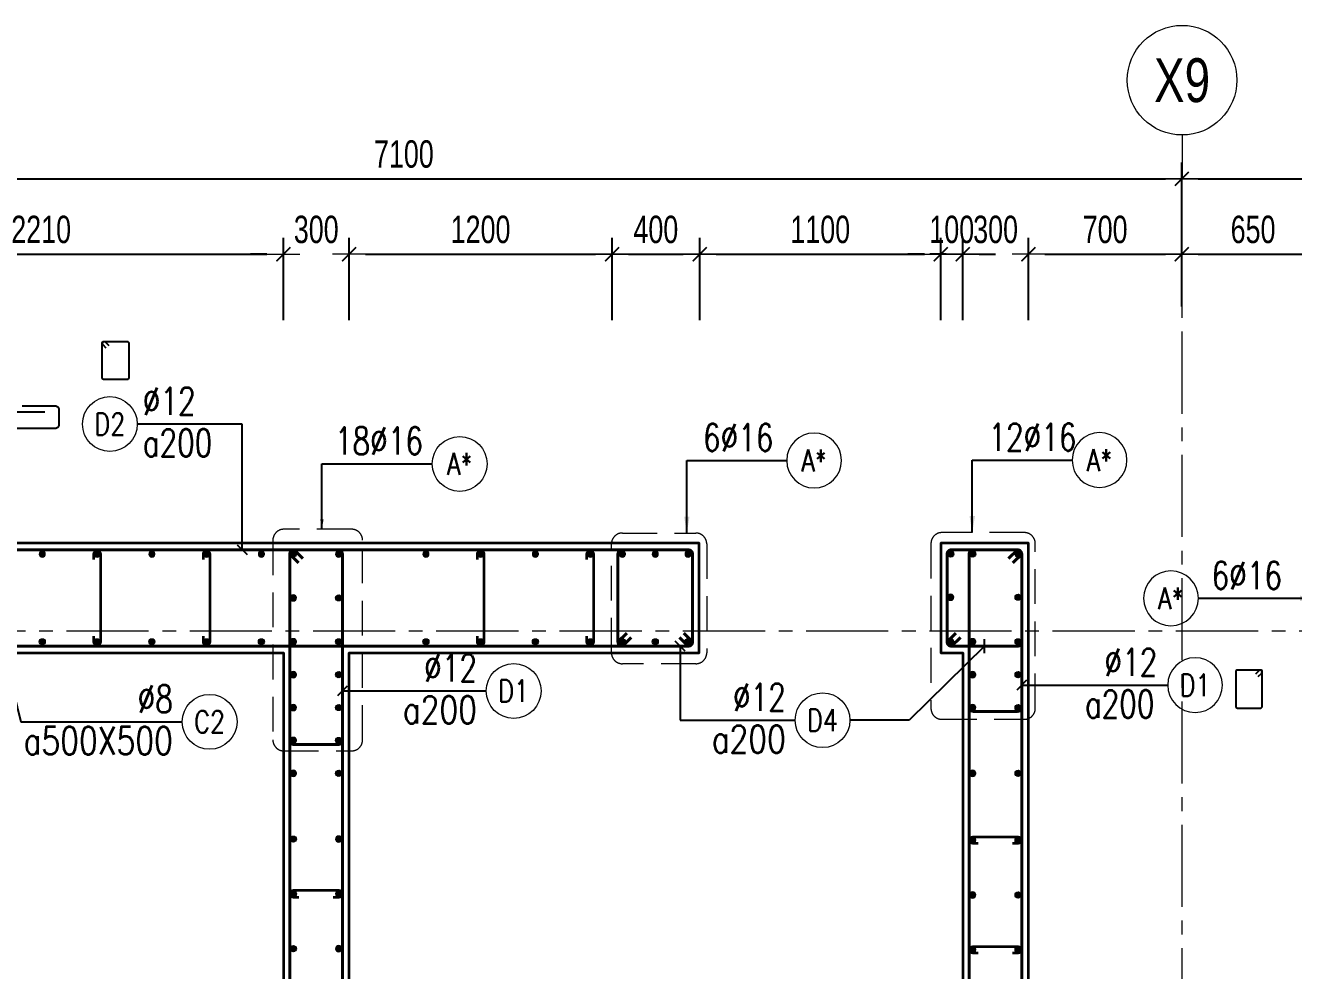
# Model space of a CAD drawing. Header units: millimetres. Extents: x 988833 to 1318015, y -9365 to 47591.
# Drawn here: x 1139925 to 1145712, y 10936 to 15247 of the extents above; entities that cross this region are included whole.
import ezdxf
from ezdxf.enums import TextEntityAlignment as Align

# ---------------------------------------------------------------- set-up
doc = ezdxf.new("R2010")
doc.units = ezdxf.units.MM
doc.header["$MEASUREMENT"] = 0
doc.linetypes.add('HIDDEN2', pattern=[4.7625, 3.175, -1.5875])
doc.linetypes.add('OF_Grid_1$0$CENTER2', pattern=[1.125, 0.75, -0.125, 0.125, -0.125])
doc.layers.get('0').update_dxf_attribs({"lineweight": 20})
doc.layers.get('Defpoints').update_dxf_attribs({"color": 151, "lineweight": 9})
for name, color, linetype, lineweight in [('KC-LEADER', 153, 'Continuous', 18), ('KC-THEP', 6, 'Continuous', 40), ('NDC_S_DIM', 1, 'Continuous', 15), ('NDC_S_HIDDEN', 8, 'HIDDEN2', 13), ('NDC_S_LEADER', 1, 'Continuous', 15), ('NDC_S_REBAR', 4, 'Continuous', 35), ('NDC_S_STIRRUP', 4, 'Continuous', 40), ('NDC_S_VN TEXT', 7, 'Continuous', 20), ('NDC_S_WALL', 6, 'Continuous', 35), ('OF_Grid_1$0$NDC_S_AXIS', 5, 'OF_Grid_1$0$CENTER2', 13), ('OF_Grid_1$0$NDC_S_SYMBOL', 1, 'Continuous', 15), ('OF_Grid_1$0$NDC_S_TEXT SYMBOL', 7, 'Continuous', 20)]:
    doc.layers.add(name, color=color, linetype=linetype, lineweight=lineweight)
doc.layers.add('Ligature', color=1, linetype='Continuous')
doc.styles.add('NDC_DIM', font='', dxfattribs={"width": 0.75})
doc.styles.add('NDC_EN TXT', font='romans.shx', dxfattribs={"width": 0.8})
doc.styles.add('OF_Grid_1$0$NDC_ANNO', font='', dxfattribs={"width": 0.8})
doc.styles.get('NDC_DIM').set_extended_font_data('Dotum')
doc.styles.get('OF_Grid_1$0$NDC_ANNO').set_extended_font_data('Dotum')
doc.dimstyles.new('NDC_dim_30', dxfattribs={"dimscale": 30, "dimtxt": 2.5, "dimasz": 1.5, "dimexe": 1.5, "dimexo": 2.5, "dimgap": 1, "dimtad": 1, "dimdec": 0, "dimzin": 0, "dimdsep": 46, "dimtxsty": 'NDC_DIM', "dimblk": 'DIMMARK', "dimcen": 0.09, "dimdle": 1.2, "dimclrd": 1, "dimclre": 1, "dimclrt": 3, "dimadec": 0, "dimazin": 0, "dimtfac": 1, "dimtdec": 0, "dimtix": 1, "dimtofl": 0, "dimtmove": 0, "dimatfit": 3, "dimfxl": 6, "dimfxlon": 1, "dimtolj": 1, "dimtzin": 0, "dimarcsym": 0})
doc.dimstyles.new('NDC_dim_50', dxfattribs={"dimscale": 50, "dimtxt": 2.5, "dimasz": 1.5, "dimexe": 1.5, "dimexo": 2.5, "dimgap": 1, "dimtad": 1, "dimdec": 0, "dimzin": 0, "dimdsep": 46, "dimtxsty": 'NDC_DIM', "dimblk": 'DIMMARK', "dimcen": 0.09, "dimdle": 1.2, "dimclrd": 1, "dimclre": 1, "dimclrt": 3, "dimadec": 0, "dimazin": 0, "dimtfac": 1, "dimtdec": 0, "dimtix": 1, "dimtofl": 0, "dimtmove": 0, "dimatfit": 3, "dimfxl": 6, "dimfxlon": 1, "dimtolj": 1, "dimtzin": 0, "dimarcsym": 0})

# ---------------------------------------------------------------- blocks, each defined once
blk = doc.blocks.new('THEP')
at = {"layer": 'KC-LEADER', "color": 6}
blk.add_circle((0, 0), 14, dxfattribs=at)
at = {"layer": 'KC-THEP'}
for p, q in [((-14, 0), (14, 0)), ((9.9, 9.9), (-9.9, -9.9)), ((-9.9, 9.9), (9.9, -9.9)), ((0, 14), (0, -14))]:
    blk.add_line(p, q, dxfattribs=at)
blk = doc.blocks.new('DIMMARK')
at = {"layer": 'NDC_S_DIM', "color": 1}
blk.add_line((-1.5, 0), (1, 0), dxfattribs=at)
at = {"layer": 'NDC_S_DIM', "color": 2, "const_width": 0.1}
blk.add_lwpolyline([(-0.424, -0.424), (0.424, 0.424)], dxfattribs=at)
blk = doc.blocks.new('*U9')
blk.add_circle((2.5, 0), 2.5)
at = {"layer": 'NDC_S_VN TEXT', "color": 3, "style": 'NDC_EN TXT', "width": 0.75}
blk.add_attdef('DK2', text='', height=2.5, dxfattribs=at).set_placement((-0.85, 0.85), align=Align.RIGHT)
at = {"layer": 'NDC_S_VN TEXT', "color": 7, "style": 'NDC_EN TXT', "width": 0.8}
blk.add_attdef('SH3', text='', height=2, dxfattribs=at).set_placement((2.5, 0), align=Align.MIDDLE)
blk = doc.blocks.new('*U10')
blk.add_circle((2.5, 0), 2.5)
at = {"layer": 'NDC_S_VN TEXT', "color": 3, "style": 'NDC_EN TXT'}
for tag, width, p in [('DK2', 0.75, (-0.85, 0.85)), ('KC2', 0.8, (-0.85, -2.97))]:
    blk.add_attdef(tag, text='', height=2.5, dxfattribs=dict(at, width=width)).set_placement(p, align=Align.RIGHT)
at = {"layer": 'NDC_S_VN TEXT', "color": 7, "style": 'NDC_EN TXT', "width": 0.8}
blk.add_attdef('SH3', text='', height=2, dxfattribs=at).set_placement((2.5, 0), align=Align.MIDDLE)
blk = doc.blocks.new('*U11')
blk.add_circle((-2.5, 0), 2.5)
at = {"layer": 'NDC_S_VN TEXT', "color": 3, "style": 'NDC_EN TXT', "width": 0.75}
for tag, p in [('DK1', (0.5, 0.85)), ('KC1', (0.5, -2.97))]:
    blk.add_attdef(tag, p, '', height=2.5, dxfattribs=at)
at = {"layer": 'NDC_S_VN TEXT', "color": 7, "style": 'NDC_EN TXT', "width": 0.8}
blk.add_attdef('SH2', text='', height=2, dxfattribs=at).set_placement((-2.5, 0), align=Align.MIDDLE)
blk = doc.blocks.new('*U13')
blk.add_circle((-2.5, 0), 2.5)
at = {"layer": 'NDC_S_VN TEXT', "color": 3, "style": 'NDC_EN TXT', "width": 0.75}
blk.add_attdef('DK1', (0.5, 0.85), '', height=2.5, dxfattribs=at)
at = {"layer": 'NDC_S_VN TEXT', "color": 7, "style": 'NDC_EN TXT', "width": 0.8}
blk.add_attdef('SH2', text='', height=2, dxfattribs=at).set_placement((-2.5, 0), align=Align.MIDDLE)
blk = doc.blocks.new('*D784')
at = {"layer": 'Defpoints', "color": 0, "ltscale": 200, "transparency": 16777216}
for p in [(1141102, 14203.4), (1141102, 12385.6), (1138891.9, 12199.5)]:
    blk.add_point(p, dxfattribs=at)
at = {"layer": 'NDC_S_DIM', "color": 1, "lineweight": -2, "ltscale": 200, "transparency": 16777216}
for p, q in [((1138891.9, 13903.4), (1138891.9, 14278.4)), ((1141102, 13903.4), (1141102, 14278.4)), ((1138966.9, 14203.4), (1141027, 14203.4))]:
    blk.add_line(p, q, dxfattribs=at)
at = {"layer": 'NDC_S_DIM', "color": 1, "lineweight": -2, "ltscale": 200, "transparency": 16777216, "xscale": 75, "yscale": 75, "zscale": 75, "rotation": 180}
blk.add_blockref('DIMMARK', (1138891.9, 14203.4), dxfattribs=at)
at = {"layer": 'NDC_S_DIM', "color": 1, "lineweight": -2, "ltscale": 200, "transparency": 16777216, "xscale": 75, "yscale": 75, "zscale": 75}
blk.add_blockref('DIMMARK', (1141102, 14203.4), dxfattribs=at)
at = {"layer": 'NDC_S_DIM', "color": 3, "ltscale": 200, "transparency": 16777216, "insert": (1139996.9, 14315.9), "char_height": 125, "attachment_point": 5, "style": 'NDC_DIM'}
blk.add_mtext('\\A1;2210', dxfattribs=at)
blk = doc.blocks.new('*D785')
at = {"layer": 'Defpoints', "color": 0, "ltscale": 200, "transparency": 16777216}
for p in [(1141402, 14203.4), (1141102, 12385.6), (1141402, 12385.6)]:
    blk.add_point(p, dxfattribs=at)
at = {"layer": 'NDC_S_DIM', "color": 1, "lineweight": -2, "ltscale": 200, "transparency": 16777216}
for p, q in [((1141102, 13903.4), (1141102, 14278.4)), ((1141402, 13903.4), (1141402, 14278.4)), ((1141027, 14203.4), (1140952, 14203.4)), ((1141477, 14203.4), (1141552, 14203.4))]:
    blk.add_line(p, q, dxfattribs=at)
at = {"layer": 'NDC_S_DIM', "color": 1, "lineweight": -2, "ltscale": 200, "transparency": 16777216, "xscale": 75, "yscale": 75, "zscale": 75}
blk.add_blockref('DIMMARK', (1141102, 14203.4), dxfattribs=at)
at = {"layer": 'NDC_S_DIM', "color": 1, "lineweight": -2, "ltscale": 200, "transparency": 16777216, "xscale": 75, "yscale": 75, "zscale": 75, "rotation": 180}
blk.add_blockref('DIMMARK', (1141402, 14203.4), dxfattribs=at)
at = {"layer": 'NDC_S_DIM', "color": 3, "ltscale": 200, "transparency": 16777216, "insert": (1141252, 14315.9), "char_height": 125, "attachment_point": 5, "style": 'NDC_DIM'}
blk.add_mtext('\\A1;300', dxfattribs=at)
blk = doc.blocks.new('*D786')
at = {"layer": 'Defpoints', "color": 0, "ltscale": 200, "transparency": 16777216}
for p in [(1142601.7, 14203.4), (1142601.7, 12671.4), (1141402, 12385.6)]:
    blk.add_point(p, dxfattribs=at)
at = {"layer": 'NDC_S_DIM', "color": 1, "lineweight": -2, "ltscale": 200, "transparency": 16777216}
for p, q in [((1141402, 13903.4), (1141402, 14278.4)), ((1142601.7, 13903.4), (1142601.7, 14278.4)), ((1141477, 14203.4), (1142526.7, 14203.4))]:
    blk.add_line(p, q, dxfattribs=at)
at = {"layer": 'NDC_S_DIM', "color": 1, "lineweight": -2, "ltscale": 200, "transparency": 16777216, "xscale": 75, "yscale": 75, "zscale": 75, "rotation": 180}
blk.add_blockref('DIMMARK', (1141402, 14203.4), dxfattribs=at)
at = {"layer": 'NDC_S_DIM', "color": 1, "lineweight": -2, "ltscale": 200, "transparency": 16777216, "xscale": 75, "yscale": 75, "zscale": 75}
blk.add_blockref('DIMMARK', (1142601.7, 14203.4), dxfattribs=at)
at = {"layer": 'NDC_S_DIM', "color": 3, "ltscale": 200, "transparency": 16777216, "insert": (1142001.9, 14315.9), "char_height": 125, "attachment_point": 5, "style": 'NDC_DIM'}
blk.add_mtext('\\A1;1200', dxfattribs=at)
blk = doc.blocks.new('*D787')
at = {"layer": 'Defpoints', "color": 0, "ltscale": 200, "transparency": 16777216}
for p in [(1143001.7, 14203.4), (1142601.7, 12671.4), (1143001.7, 12635.6)]:
    blk.add_point(p, dxfattribs=at)
at = {"layer": 'NDC_S_DIM', "color": 1, "lineweight": -2, "ltscale": 200, "transparency": 16777216}
for p, q in [((1142601.7, 13903.4), (1142601.7, 14278.4)), ((1143001.7, 13903.4), (1143001.7, 14278.4)), ((1142676.7, 14203.4), (1142926.7, 14203.4))]:
    blk.add_line(p, q, dxfattribs=at)
at = {"layer": 'NDC_S_DIM', "color": 1, "lineweight": -2, "ltscale": 200, "transparency": 16777216, "xscale": 75, "yscale": 75, "zscale": 75, "rotation": 180}
blk.add_blockref('DIMMARK', (1142601.7, 14203.4), dxfattribs=at)
at = {"layer": 'NDC_S_DIM', "color": 1, "lineweight": -2, "ltscale": 200, "transparency": 16777216, "xscale": 75, "yscale": 75, "zscale": 75}
blk.add_blockref('DIMMARK', (1143001.7, 14203.4), dxfattribs=at)
at = {"layer": 'NDC_S_DIM', "color": 3, "ltscale": 200, "transparency": 16777216, "insert": (1142801.7, 14315.9), "char_height": 125, "attachment_point": 5, "style": 'NDC_DIM'}
blk.add_mtext('\\A1;400', dxfattribs=at)
blk = doc.blocks.new('*D788')
at = {"layer": 'Defpoints', "color": 0, "ltscale": 200, "transparency": 16777216}
for p in [(1144102, 14203.4), (1143001.7, 12635.6), (1144102, 12528.8)]:
    blk.add_point(p, dxfattribs=at)
at = {"layer": 'NDC_S_DIM', "color": 1, "lineweight": -2, "ltscale": 200, "transparency": 16777216}
for p, q in [((1143001.7, 13903.4), (1143001.7, 14278.4)), ((1144102, 13903.4), (1144102, 14278.4)), ((1143076.7, 14203.4), (1144027, 14203.4))]:
    blk.add_line(p, q, dxfattribs=at)
at = {"layer": 'NDC_S_DIM', "color": 1, "lineweight": -2, "ltscale": 200, "transparency": 16777216, "xscale": 75, "yscale": 75, "zscale": 75, "rotation": 180}
blk.add_blockref('DIMMARK', (1143001.7, 14203.4), dxfattribs=at)
at = {"layer": 'NDC_S_DIM', "color": 1, "lineweight": -2, "ltscale": 200, "transparency": 16777216, "xscale": 75, "yscale": 75, "zscale": 75}
blk.add_blockref('DIMMARK', (1144102, 14203.4), dxfattribs=at)
at = {"layer": 'NDC_S_DIM', "color": 3, "ltscale": 200, "transparency": 16777216, "insert": (1143551.9, 14315.9), "char_height": 125, "attachment_point": 5, "style": 'NDC_DIM'}
blk.add_mtext('\\A1;1100', dxfattribs=at)
blk = doc.blocks.new('*D789')
at = {"layer": 'Defpoints', "color": 0, "ltscale": 200, "transparency": 16777216}
for p in [(1144202, 14203.4), (1144102, 12528.8), (1144202, 12385.6)]:
    blk.add_point(p, dxfattribs=at)
at = {"layer": 'NDC_S_DIM', "color": 1, "lineweight": -2, "ltscale": 200, "transparency": 16777216}
for p, q in [((1144102, 13903.4), (1144102, 14278.4)), ((1144202, 13903.4), (1144202, 14278.4)), ((1144027, 14203.4), (1143952, 14203.4)), ((1144277, 14203.4), (1144352, 14203.4))]:
    blk.add_line(p, q, dxfattribs=at)
at = {"layer": 'NDC_S_DIM', "color": 1, "lineweight": -2, "ltscale": 200, "transparency": 16777216, "xscale": 75, "yscale": 75, "zscale": 75}
blk.add_blockref('DIMMARK', (1144102, 14203.4), dxfattribs=at)
at = {"layer": 'NDC_S_DIM', "color": 1, "lineweight": -2, "ltscale": 200, "transparency": 16777216, "xscale": 75, "yscale": 75, "zscale": 75, "rotation": 180}
blk.add_blockref('DIMMARK', (1144202, 14203.4), dxfattribs=at)
at = {"layer": 'NDC_S_DIM', "color": 3, "ltscale": 200, "transparency": 16777216, "insert": (1144152, 14315.9), "char_height": 125, "attachment_point": 5, "style": 'NDC_DIM'}
blk.add_mtext('\\A1;100', dxfattribs=at)
blk = doc.blocks.new('*D790')
at = {"layer": 'Defpoints', "color": 0, "ltscale": 200, "transparency": 16777216}
for p in [(1144502, 14203.4), (1144202, 12385.6), (1144502, 12385.6)]:
    blk.add_point(p, dxfattribs=at)
at = {"layer": 'NDC_S_DIM', "color": 1, "lineweight": -2, "ltscale": 200, "transparency": 16777216}
for p, q in [((1144202, 13903.4), (1144202, 14278.4)), ((1144502, 13903.4), (1144502, 14278.4)), ((1144127, 14203.4), (1144052, 14203.4)), ((1144577, 14203.4), (1144652, 14203.4))]:
    blk.add_line(p, q, dxfattribs=at)
at = {"layer": 'NDC_S_DIM', "color": 1, "lineweight": -2, "ltscale": 200, "transparency": 16777216, "xscale": 75, "yscale": 75, "zscale": 75}
blk.add_blockref('DIMMARK', (1144202, 14203.4), dxfattribs=at)
at = {"layer": 'NDC_S_DIM', "color": 1, "lineweight": -2, "ltscale": 200, "transparency": 16777216, "xscale": 75, "yscale": 75, "zscale": 75, "rotation": 180}
blk.add_blockref('DIMMARK', (1144502, 14203.4), dxfattribs=at)
at = {"layer": 'NDC_S_DIM', "color": 3, "ltscale": 200, "transparency": 16777216, "insert": (1144352, 14315.9), "char_height": 125, "attachment_point": 5, "style": 'NDC_DIM'}
blk.add_mtext('\\A1;300', dxfattribs=at)
blk = doc.blocks.new('*D798')
at = {"layer": 'Defpoints', "color": 0, "ltscale": 200, "transparency": 16777216}
for p in [(1145201.8, 14547.4), (1145201.8, 13839.7), (1138102, 13744.4)]:
    blk.add_point(p, dxfattribs=at)
at = {"layer": 'NDC_S_DIM', "color": 1, "lineweight": -2, "ltscale": 200, "transparency": 16777216}
for p, q in [((1138102, 14247.4), (1138102, 14622.4)), ((1145201.8, 14247.4), (1145201.8, 14622.4)), ((1138177, 14547.4), (1145126.8, 14547.4))]:
    blk.add_line(p, q, dxfattribs=at)
at = {"layer": 'NDC_S_DIM', "color": 1, "lineweight": -2, "ltscale": 200, "transparency": 16777216, "xscale": 75, "yscale": 75, "zscale": 75, "rotation": 180}
blk.add_blockref('DIMMARK', (1138102, 14547.4), dxfattribs=at)
at = {"layer": 'NDC_S_DIM', "color": 1, "lineweight": -2, "ltscale": 200, "transparency": 16777216, "xscale": 75, "yscale": 75, "zscale": 75}
blk.add_blockref('DIMMARK', (1145201.8, 14547.4), dxfattribs=at)
at = {"layer": 'NDC_S_DIM', "color": 3, "ltscale": 200, "transparency": 16777216, "insert": (1141651.9, 14659.9), "char_height": 125, "attachment_point": 5, "style": 'NDC_DIM'}
blk.add_mtext('\\A1;7100', dxfattribs=at)
blk = doc.blocks.new('*U56')
at = {"layer": 'OF_Grid_1$0$NDC_S_SYMBOL'}
blk.add_line((0, 5), (0, 9), dxfattribs=at)
blk.add_circle((0, 0), 5, dxfattribs=at)
at = {"layer": 'OF_Grid_1$0$NDC_S_TEXT SYMBOL', "color": 7, "style": 'OF_Grid_1$0$NDC_ANNO', "width": 0.8}
blk.add_attdef('GRID', text='', height=4, dxfattribs=at).set_placement((0, 0), align=Align.MIDDLE)
blk = doc.blocks.new('*D802')
at = {"layer": 'Defpoints', "color": 0, "ltscale": 200, "transparency": 16777216}
for p in [(1145201.8, 14203.4), (1145201.8, 13839.7), (1144502, 12385.6)]:
    blk.add_point(p, dxfattribs=at)
at = {"layer": 'NDC_S_DIM', "color": 1, "lineweight": -2, "ltscale": 200, "transparency": 16777216}
for p, q in [((1144502, 13903.4), (1144502, 14278.4)), ((1145201.8, 13964.7), (1145201.8, 14278.4)), ((1144577, 14203.4), (1145126.8, 14203.4))]:
    blk.add_line(p, q, dxfattribs=at)
at = {"layer": 'NDC_S_DIM', "color": 1, "lineweight": -2, "ltscale": 200, "transparency": 16777216, "xscale": 75, "yscale": 75, "zscale": 75, "rotation": 180}
blk.add_blockref('DIMMARK', (1144502, 14203.4), dxfattribs=at)
at = {"layer": 'NDC_S_DIM', "color": 1, "lineweight": -2, "ltscale": 200, "transparency": 16777216, "xscale": 75, "yscale": 75, "zscale": 75}
blk.add_blockref('DIMMARK', (1145201.8, 14203.4), dxfattribs=at)
at = {"layer": 'NDC_S_DIM', "color": 3, "ltscale": 200, "transparency": 16777216, "insert": (1144851.9, 14315.9), "char_height": 125, "attachment_point": 5, "style": 'NDC_DIM'}
blk.add_mtext('\\A1;700', dxfattribs=at)
blk = doc.blocks.new('*D803')
at = {"layer": 'Defpoints', "color": 0, "ltscale": 200, "transparency": 16777216}
for p in [(1145852, 14203.4), (1145852, 13910), (1145201.8, 13839.7)]:
    blk.add_point(p, dxfattribs=at)
at = {"layer": 'NDC_S_DIM', "color": 1, "lineweight": -2, "ltscale": 200, "transparency": 16777216}
for p, q in [((1145201.8, 13964.7), (1145201.8, 14278.4)), ((1145852, 14035), (1145852, 14278.4)), ((1145276.8, 14203.4), (1145777, 14203.4))]:
    blk.add_line(p, q, dxfattribs=at)
at = {"layer": 'NDC_S_DIM', "color": 1, "lineweight": -2, "ltscale": 200, "transparency": 16777216, "xscale": 75, "yscale": 75, "zscale": 75, "rotation": 180}
blk.add_blockref('DIMMARK', (1145201.8, 14203.4), dxfattribs=at)
at = {"layer": 'NDC_S_DIM', "color": 1, "lineweight": -2, "ltscale": 200, "transparency": 16777216, "xscale": 75, "yscale": 75, "zscale": 75}
blk.add_blockref('DIMMARK', (1145852, 14203.4), dxfattribs=at)
at = {"layer": 'NDC_S_DIM', "color": 3, "ltscale": 200, "transparency": 16777216, "insert": (1145526.9, 14315.9), "char_height": 125, "attachment_point": 5, "style": 'NDC_DIM'}
blk.add_mtext('\\A1;650', dxfattribs=at)
blk = doc.blocks.new('*D804')
at = {"layer": 'Defpoints', "color": 0, "ltscale": 200, "transparency": 16777216}
for p in [(1150501.8, 14547.4), (1145201.8, 13839.7), (1150501.8, 12885.6)]:
    blk.add_point(p, dxfattribs=at)
at = {"layer": 'NDC_S_DIM', "color": 1, "lineweight": -2, "ltscale": 200, "transparency": 16777216}
for p, q in [((1145201.8, 14247.4), (1145201.8, 14622.4)), ((1150501.8, 14247.4), (1150501.8, 14622.4)), ((1145276.8, 14547.4), (1150426.8, 14547.4))]:
    blk.add_line(p, q, dxfattribs=at)
at = {"layer": 'NDC_S_DIM', "color": 1, "lineweight": -2, "ltscale": 200, "transparency": 16777216, "xscale": 75, "yscale": 75, "zscale": 75, "rotation": 180}
blk.add_blockref('DIMMARK', (1145201.8, 14547.4), dxfattribs=at)
at = {"layer": 'NDC_S_DIM', "color": 1, "lineweight": -2, "ltscale": 200, "transparency": 16777216, "xscale": 75, "yscale": 75, "zscale": 75}
blk.add_blockref('DIMMARK', (1150501.8, 14547.4), dxfattribs=at)
at = {"layer": 'NDC_S_DIM', "color": 3, "ltscale": 200, "transparency": 16777216, "insert": (1147851.8, 14659.9), "char_height": 125, "attachment_point": 5, "style": 'NDC_DIM'}
blk.add_mtext('\\A1;5300', dxfattribs=at)

msp = doc.modelspace()

# ---------------------------------------------------------------- linework, layer by layer
at = {"layer": 'Ligature'}
for points in [[(1140294.1, 13775.5), (1140278.2, 13791.4, -0.668179), (1140284, 13805.4), (1140388.6, 13805.4, -0.414214), (1140396.7, 13797.2), (1140396.7, 13640.1, -0.414214), (1140388.6, 13631.9), (1140284, 13631.9, -0.414214), (1140275.8, 13640.1), (1140275.8, 13797.2, -0.668179), (1140289.7, 13803), (1140305.7, 13787)], [(1145550.1, 12277), (1145566.1, 12293, 0.668179), (1145560.3, 12306.9), (1145455.7, 12306.9, 0.414214), (1145447.5, 12298.8), (1145447.5, 12141.7, 0.414214), (1145455.7, 12133.5), (1145560.3, 12133.5, 0.414214), (1145568.4, 12141.7), (1145568.4, 12298.8, 0.668179), (1145554.5, 12304.6), (1145538.5, 12288.6)]]:
    msp.add_lwpolyline(points, format="xyb", dxfattribs=at)
at = {"layer": 'Ligature', "elevation": 0}
for points in [[(1139910.2, 13512.5), (1140060.4, 13512.5, -0.414214), (1140078, 13494.9), (1140078, 13425.8, -0.414214), (1140060.4, 13408.2), (1139572.2, 13408.2)], [(1140013.8, 13482.5), (1139502.1, 13482.5, 0.414214), (1139484.5, 13464.9), (1139484.5, 13395.7, 0.414214), (1139502.1, 13378.1), (1139652.3, 13378.1)]]:
    msp.add_lwpolyline(points, format="xyb", dxfattribs=at)
at = {"layer": 'NDC_S_HIDDEN', "ltscale": 50}
for points in [[(1141413.6, 12949), (1141104.2, 12949, 0.414214), (1141054.2, 12899), (1141054.2, 11988.1, 0.414214), (1141104.2, 11938.1), (1141413.6, 11938.1, 0.414214), (1141463.6, 11988.1), (1141463.6, 12899, 0.414214)], [(1142648.9, 12931.8), (1142984.1, 12931.8, -0.414214), (1143034.1, 12881.8), (1143034.1, 12385.6, -0.414214), (1142984.1, 12335.6), (1142648.9, 12335.6, -0.414214), (1142598.9, 12385.6), (1142598.9, 12881.8, -0.414214)], [(1144483.1, 12933.8), (1144107.1, 12933.8, 0.414214), (1144057.1, 12883.8), (1144057.1, 12132, 0.414214), (1144107.1, 12082), (1144483.1, 12082, 0.414214), (1144533.1, 12132), (1144533.1, 12883.8, 0.414214)]]:
    msp.add_lwpolyline(points, format="xyb", close=True, dxfattribs=at)
at = {"layer": 'NDC_S_REBAR'}
for points in [[(1140236.9, 12810.6), (1140236.9, 12835.6, -1), (1140266.9, 12835.6), (1140266.9, 12435.6, -1), (1140236.9, 12435.6), (1140236.9, 12460.6)], [(1140736.9, 12810.6), (1140736.9, 12835.6, -1), (1140766.9, 12835.6), (1140766.9, 12435.6, -1), (1140736.9, 12435.6), (1140736.9, 12460.6)], [(1141987.4, 12810.6), (1141987.4, 12835.6, -1), (1142017.4, 12835.6), (1142017.4, 12435.6, -1), (1141987.4, 12435.6), (1141987.4, 12460.6)], [(1142487.4, 12810.6), (1142487.4, 12835.6, -1), (1142517.4, 12835.6), (1142517.4, 12435.6, -1), (1142487.4, 12435.6), (1142487.4, 12460.6)], [(1144272.7, 11515.7), (1144247.7, 11515.7, -1), (1144247.7, 11545.7), (1144454.7, 11545.7, -1), (1144454.7, 11515.7), (1144429.7, 11515.7)], [(1141329.7, 11270.6), (1141354.7, 11270.6, 1), (1141354.7, 11300.6), (1141147.7, 11300.6, 1), (1141147.7, 11270.6), (1141172.7, 11270.6)], [(1144272.7, 11015.7), (1144247.7, 11015.7, -1), (1144247.7, 11045.7), (1144454.7, 11045.7, -1), (1144454.7, 11015.7), (1144429.7, 11015.7)]]:
    msp.add_lwpolyline(points, format="xyb", dxfattribs=at)
at = {"layer": 'NDC_S_STIRRUP'}
for points in [[(1142908.9, 12455.6), (1142948.9, 12415.6, 0.414214), (1142968.9, 12435.6), (1142968.9, 12835.6, 0.414214), (1142948.9, 12855.6), (1138151.2, 12855.6, 0.414214), (1138131.2, 12835.6), (1138131.2, 12435.6, 0.414214), (1138151.2, 12415.6), (1142948.9, 12415.6, 0.414214), (1142968.9, 12435.6), (1142928.9, 12475.6)], [(1141171.2, 575.6), (1141131.2, 535.6, 0.414214), (1141151.2, 515.6), (1141351.2, 515.6, 0.414214), (1141371.2, 535.6), (1141371.2, 12835.6, 0.414214), (1141351.2, 12855.6), (1141151.2, 12855.6, 0.414214), (1141131.2, 12835.6), (1141131.2, 535.6, 0.414214), (1141151.2, 515.6), (1141191.2, 555.6)], [(1141171.2, 12795.6), (1141131.2, 12835.6, -0.414214), (1141151.2, 12855.6), (1141351.2, 12855.6, -0.414214), (1141371.2, 12835.6), (1141371.2, 11987, -0.414214), (1141351.2, 11967), (1141151.2, 11967, -0.414214), (1141131.2, 11987), (1141131.2, 12835.6, -0.414214), (1141151.2, 12855.6), (1141191.2, 12815.6)], [(1142668.9, 12475.6), (1142628.9, 12435.6, 0.414214), (1142648.9, 12415.6), (1142948.9, 12415.6, 0.414214), (1142968.9, 12435.6), (1142968.9, 12835.6, 0.414214), (1142948.9, 12855.6), (1142648.9, 12855.6, 0.414214), (1142628.9, 12835.6), (1142628.9, 12435.6, 0.414214), (1142648.9, 12415.6), (1142688.9, 12455.6)], [(1144191.2, 12455.6), (1144151.2, 12415.6, -0.414214), (1144131.2, 12435.6), (1144131.2, 12835.6, -0.414214), (1144151.2, 12855.6), (1144451.2, 12855.6, -0.414214), (1144471.2, 12835.6), (1144471.2, 12435.6, -0.414214), (1144451.2, 12415.6), (1144151.2, 12415.6, -0.414214), (1144131.2, 12435.6), (1144171.2, 12475.6)], [(1144431.2, 12795.6), (1144471.2, 12835.6, 0.414214), (1144451.2, 12855.6), (1144251.2, 12855.6, 0.414214), (1144231.2, 12835.6), (1144231.2, 12138.2, 0.414214), (1144251.2, 12118.2), (1144451.2, 12118.2, 0.414214), (1144471.2, 12138.2), (1144471.2, 12835.6, 0.414214), (1144451.2, 12855.6), (1144411.2, 12815.6)], [(1144431.2, 575.6), (1144471.2, 535.6, -0.414214), (1144451.2, 515.6), (1144251.2, 515.6, -0.414214), (1144231.2, 535.6), (1144231.2, 12835.6, -0.414214), (1144251.2, 12855.6), (1144451.2, 12855.6, -0.414214), (1144471.2, 12835.6), (1144471.2, 535.6, -0.414214), (1144451.2, 515.6), (1144411.2, 555.6)]]:
    msp.add_lwpolyline(points, format="xyb", dxfattribs=at)
at = {"layer": 'NDC_S_WALL'}
msp.add_lwpolyline([(1144502, 3485.6), (1144502, 12885.6), (1144102, 12885.6), (1144102, 12385.6), (1144202, 12385.6), (1144202, 10185.6), (1141402, 10185.6), (1141402, 12385.6), (1142999.7, 12385.6), (1142999.7, 12885.6), (1138102, 12885.6), (1138102, 11735.6), (1138402, 11735.6), (1138402, 12385.6), (1141102, 12385.6), (1141102, 985.6)], dxfattribs=at)
at = {"layer": 'OF_Grid_1$0$NDC_S_AXIS', "ltscale": 500}
for p, q in [((1145202.8, -1148.8), (1145202.8, 14547.4)), ((1136174.8, 12485.6), (1152025.2, 12485.6))]:
    msp.add_line(p, q, dxfattribs=at)

# ---------------------------------------------------------------- block references
at = {"layer": 'KC-THEP', "xscale": -1}
for p, rotation in [((1140001.9, 12835.6), 170.331435563619), ((1140251.9, 12835.6), 170.331435563619), ((1140501.9, 12835.6), 170.331435563619), ((1140751.9, 12835.6), 170.331435563619), ((1141001.9, 12835.6), 170.331435563619), ((1141354.7, 12835.6), 170.331435563619), ((1141752.4, 12835.6), 170.331435563619), ((1142002.4, 12835.6), 170.331435563619), ((1142252.4, 12835.6), 170.331435563619), ((1142502.4, 12835.6), 170.331435563619), ((1142648.9, 12835.6), 170.331435563619), ((1142798.9, 12835.6), 170.331435563619), ((1142948.9, 12835.6), 170.331435563619), ((1144454.7, 12835.6), 170.331435563619), ((1141147.7, 12636.1), 350.3314355636191), ((1144147.7, 12638.9), 350.3314355636191), ((1141147.7, 12435.6), 350.3314355636191), ((1144147.7, 12435.6), 350.3314355636191), ((1144247.7, 12435.6), 350.3314355636191), ((1141147.7, 12285.6), 350.3314355636191), ((1144247.7, 12285.6), 350.3314355636191), ((1141147.7, 12135.6), 350.3314355636191), ((1144247.7, 12135.6), 350.3314355636191), ((1141147.7, 11985.6), 350.3314355636191), ((1141147.7, 11835.6), 350.3314355636191), ((1144247.7, 11835.6), 350.3314355636191), ((1141354.7, 11535.6), 170.331435563619), ((1144247.7, 11530.7), 350.3314355636191), ((1141354.7, 11285.6), 170.331435563619), ((1144247.7, 11280.7), 350.3314355636191), ((1141354.7, 11035.6), 170.331435563619), ((1144247.7, 11030.7), 350.3314355636191)]:
    msp.add_blockref('THEP', p, dxfattribs=dict(at, rotation=rotation))
at = {"layer": 'KC-THEP'}
for p, rotation in [((1141147.7, 12835.6), 189.6685644363809), ((1144147.7, 12835.6), 189.6685644363809), ((1144247.7, 12835.6), 189.6685644363809), ((1141354.7, 12636.1), 9.66856443638095), ((1144454.7, 12638.9), 9.66856443638095), ((1140001.9, 12435.6), 9.66856443638095), ((1140251.9, 12435.6), 9.66856443638095), ((1140501.9, 12435.6), 9.66856443638095), ((1140751.9, 12435.6), 9.66856443638095), ((1141001.9, 12435.6), 9.66856443638095), ((1141354.7, 12435.6), 9.66856443638095), ((1141752.4, 12435.6), 9.668564436380946), ((1142002.4, 12435.6), 9.668564436380946), ((1142252.4, 12435.6), 9.668564436380946), ((1142502.4, 12435.6), 9.668564436380946), ((1142648.9, 12435.6), 9.668564436380946), ((1142798.9, 12435.6), 9.668564436380946), ((1142948.9, 12435.6), 9.668564436380946), ((1144454.7, 12435.6), 9.66856443638095), ((1141354.7, 12285.6), 9.66856443638095), ((1144454.7, 12285.6), 9.66856443638095), ((1141354.7, 12135.6), 9.66856443638095), ((1144454.7, 12135.6), 9.66856443638095), ((1141354.7, 11985.6), 9.66856443638095), ((1141354.7, 11835.6), 9.66856443638095), ((1144454.7, 11835.6), 9.66856443638095), ((1141147.7, 11535.6), 189.6685644363809), ((1144454.7, 11530.7), 9.66856443638095), ((1141147.7, 11285.6), 189.6685644363809), ((1144454.7, 11280.7), 9.66856443638095), ((1141147.7, 11035.6), 189.6685644363809), ((1144454.7, 11030.7), 9.66856443638095)]:
    msp.add_blockref('THEP', p, dxfattribs=dict(at, rotation=rotation))
at = {"layer": 'NDC_S_VN TEXT', "xscale": 50, "yscale": 50, "zscale": 50}
for name, p, values in [('*U11', (1140435.4, 13428.8), {'SH2': 'D2', 'DK1': '%%C12', 'KC1': 'a200'}), ('*U9', (1141781.7, 13246.9), {'SH3': 'A*', 'DK2': '18%%C16'}), ('*U10', (1142028, 12211.4), {'SH3': 'D1', 'DK2': '%%C12', 'KC2': 'a200'}), ('*U10', (1140640.5, 12070.6), {'SH3': 'C2', 'DK2': '%%c8', 'KC2': 'a500X500'}), ('*U10', (1143437.3, 12077.9), {'SH3': 'D4', 'DK2': '%%C12', 'KC2': 'a200'})]:
    msp.add_blockref(name, p, dxfattribs=at).add_auto_attribs(values)
at = {"layer": 'NDC_S_VN TEXT'}
ref = msp.add_blockref('*U13', (1143399, 13262.6), dxfattribs=dict(at, xscale=-50, yscale=50, zscale=50))
ref.add_attrib('SH2', 'A*', dxfattribs={"color": 7, "height": 100, "style": 'NDC_EN TXT', "width": 0.8}).set_placement((1143524, 13262.6), align=Align.MIDDLE)
ref.add_attrib('DK1', '6%%C16', (1143016.9, 13304.9), dxfattribs={"color": 3, "height": 125, "style": 'NDC_EN TXT', "width": 0.75})
ref = msp.add_blockref('*U13', (1144701.4, 13264.6), dxfattribs=dict(at, xscale=-50, yscale=50, zscale=50))
ref.add_attrib('SH2', 'A*', dxfattribs={"color": 7, "height": 100, "style": 'NDC_EN TXT', "width": 0.8}).set_placement((1144826.4, 13264.6), align=Align.MIDDLE)
ref.add_attrib('DK1', '12%%C16', (1144319.2, 13306.9), dxfattribs={"color": 3, "height": 125, "style": 'NDC_EN TXT', "width": 0.75})
ref = msp.add_blockref('*U9', (1145277.2, 12633.9), dxfattribs=dict(at, xscale=-50, yscale=50, zscale=50))
ref.add_attrib('SH3', 'A*', dxfattribs={"color": 7, "height": 100, "style": 'NDC_EN TXT', "width": 0.8}).set_placement((1145152.2, 12633.9), align=Align.MIDDLE)
ref.add_attrib('DK2', '6%%C16', dxfattribs={"color": 3, "height": 125, "style": 'NDC_EN TXT', "width": 0.75}).set_placement((1145659, 12676.1), align=Align.RIGHT)
ref = msp.add_blockref('*U11', (1145137.2, 12238), dxfattribs=dict(at, xscale=-50, yscale=50, zscale=50))
ref.add_attrib('SH2', 'D1', dxfattribs={"color": 7, "height": 100, "style": 'NDC_EN TXT', "width": 0.8}).set_placement((1145262.2, 12238), align=Align.MIDDLE)
ref.add_attrib('DK1', '%%C12', (1144848.8, 12280.3), dxfattribs={"color": 3, "height": 125, "style": 'NDC_EN TXT', "width": 0.75})
ref.add_attrib('KC1', 'a200', (1144759.5, 12089.4), dxfattribs={"color": 3, "height": 125, "style": 'NDC_EN TXT', "width": 0.75})
at = {"layer": 'OF_Grid_1$0$NDC_S_AXIS'}
ref = msp.add_blockref('*U56', (1145202.8, 14997.4), dxfattribs=dict(at, xscale=50, yscale=50, zscale=50, rotation=180))
ref.add_attrib('GRID', 'X9', dxfattribs={"layer": 'OF_Grid_1$0$NDC_S_TEXT SYMBOL', "color": 7, "height": 200, "style": 'OF_Grid_1$0$NDC_ANNO', "width": 0.8}).set_placement((1145202.8, 14997.4), align=Align.MIDDLE)

# ---------------------------------------------------------------- dimensions: what is measured, and where the dimension line sits
at = {"layer": 'NDC_S_DIM', "ltscale": 200}
for base, p1, p2, picture, middle in [((1145201.8, 14547.4), (1138102, 13744.4), (1145201.8, 13839.7), '*D798', (1141651.9, 14659.9)), ((1150501.8, 14547.4), (1145201.8, 13839.7), (1150501.8, 12885.6), '*D804', (1147851.8, 14659.9)), ((1141102, 14203.4), (1138891.9, 12199.5), (1141102, 12385.6), '*D784', (1139996.9, 14315.9)), ((1141402, 14203.4), (1141102, 12385.6), (1141402, 12385.6), '*D785', (1141252, 14315.9)), ((1142601.7, 14203.4), (1141402, 12385.6), (1142601.7, 12671.4), '*D786', (1142001.9, 14315.9)), ((1143001.7, 14203.4), (1142601.7, 12671.4), (1143001.7, 12635.6), '*D787', (1142801.7, 14315.9)), ((1144102, 14203.4), (1143001.7, 12635.6), (1144102, 12528.8), '*D788', (1143551.9, 14315.9)), ((1144202, 14203.4), (1144102, 12528.8), (1144202, 12385.6), '*D789', (1144152, 14315.9)), ((1144502, 14203.4), (1144202, 12385.6), (1144502, 12385.6), '*D790', (1144352, 14315.9)), ((1145201.8, 14203.4), (1144502, 12385.6), (1145201.8, 13839.7), '*D802', (1144851.9, 14315.9)), ((1145852, 14203.4), (1145201.8, 13839.7), (1145852, 13910), '*D803', (1145526.9, 14315.9))]:
    dim = msp.add_linear_dim(base=base, p1=p1, p2=p2, dimstyle='NDC_dim_50', override={"dimtmove": 1}, dxfattribs=at)
    dim.commit()
    dim.dimension.update_dxf_attribs({"geometry": picture, "text_midpoint": middle})

# ---------------------------------------------------------------- leaders
at = {"layer": 'NDC_S_LEADER'}
for points, dimstyle, override in [([(1140913.9, 12855.6), (1140913.9, 13428.8), (1140435.4, 13428.8)], 'NDC_dim_30', {"dimtad": 0, "dimldrblk": 'Oblique'}), ([(1142943.1, 12931.8), (1142943.1, 13262.6), (1143399, 13262.6)], 'NDC_dim_50', {"dimtad": 0}), ([(1144245.5, 12933.8), (1144245.5, 13264.6), (1144701.4, 13264.6)], 'NDC_dim_50', {"dimtad": 0}), ([(1141278, 12949), (1141278, 13246.9), (1141781.7, 13246.9)], 'NDC_dim_30', {"dimtad": 0}), ([(1139766.9, 12627.5), (1139904.5, 12070.6), (1140640.5, 12070.6)], 'NDC_dim_30', {"dimtad": 0, "dimldrblk": 'Oblique'}), ([(1145816, 12633.7), (1145277.2, 12633.7)], 'NDC_dim_50', {"dimgap": 1, "dimtad": 0}), ([(1144301.2, 12415.6), (1143957, 12078.8), (1143687.3, 12077.9)], 'NDC_dim_30', {"dimtad": 0, "dimldrblk": 'Oblique'}), ([(1142912.8, 12415.6), (1142912.8, 12077.9), (1143437.3, 12077.9)], 'NDC_dim_30', {"dimtad": 0, "dimldrblk": 'Oblique'}), ([(1141371.2, 12211.4), (1142028, 12211.4)], 'NDC_dim_30', {"dimtad": 0, "dimldrblk": 'Oblique'}), ([(1144471.2, 12238), (1145139.2, 12238)], 'NDC_dim_30', {"dimtad": 0, "dimldrblk": 'Oblique'})]:
    msp.add_leader(points, dimstyle=dimstyle, override=override, dxfattribs=at)

doc.saveas('drawing.dxf')
